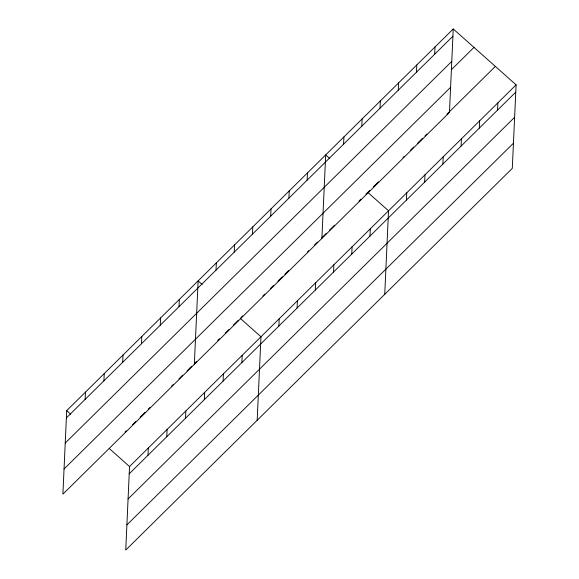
<?xml version="1.0" encoding="UTF-8"?>
<svg xmlns="http://www.w3.org/2000/svg" width="579" height="579" viewBox="0 0 579 579"><rect width="100%" height="100%" fill="white"/><g stroke="black" fill="none" stroke-linecap="round" stroke-linejoin="round"><path stroke-width="0.87" d="M453.248 28.95L66.701 410.641L62.908 494.148L449.456 112.456L453.248 28.95L516.092 84.852L512.299 168.359L125.752 550.05L129.544 466.544L516.092 84.852M85.142 399.372L85.475 392.106M103.916 380.83L104.249 373.564M122.69 362.295L123.023 355.021M141.471 343.752L141.797 336.486M147.985 455.275L148.318 448.008M160.245 325.217L160.571 317.943M166.766 436.74L167.092 429.466M179.02 306.675L179.352 299.408M185.541 418.197L185.866 410.931M194.334 364.372L198.127 280.866L202.136 284.441M204.315 399.662L204.648 392.388M216.018 270.14L216.351 262.873M223.089 381.12L223.422 373.853M234.242 252.147L234.575 244.881M241.863 362.577L242.196 355.311M252.466 234.155L252.791 226.881M257.177 420.274L260.97 336.768L240.234 318.32M270.69 216.162L271.015 208.889M278.861 326.049L279.194 318.776M288.914 198.163L289.239 190.896M297.085 308.05L297.418 300.783M307.131 180.17L307.463 172.904M315.309 290.057L315.642 282.791M321.895 238.41L325.688 154.911L329.704 158.48M333.533 272.065L333.866 264.798M343.579 144.185L343.912 136.912M351.757 254.072L352.083 246.799M361.803 126.193L362.136 118.919M369.981 236.073L370.307 228.806M380.027 108.193L380.36 100.927M384.738 294.313L388.531 210.814L367.795 192.366M398.251 90.201L398.576 82.935M406.429 200.088L406.755 192.821M416.475 72.209L416.8 64.935M424.646 182.095L424.979 174.822M434.699 54.216L435.024 46.942M442.87 164.103L443.203 156.829M461.094 146.103L461.427 138.837M479.318 128.111L479.651 120.845M497.542 110.119L497.875 102.852M66.368 417.915L452.916 36.216M65.224 443.065L451.779 61.374M451.367 69.733L473.991 47.398M64.045 468.99L450.6 87.299M125.078 432.028L126.331 430.798M132.584 424.617L135.718 421.526M140.096 417.198L145.105 412.255M148.231 409.165L150.113 407.312M171.391 386.302L173.266 384.449M178.897 378.883L182.653 375.178M187.031 370.849L191.417 366.529M194.544 363.438L196.426 361.578M217.704 340.568L219.579 338.715M225.209 333.157L228.966 329.444M233.344 325.123L238.353 320.18M240.857 317.705L242.746 315.844M262.852 295.985L264.741 294.125M270.393 288.537L273.534 285.44M277.934 281.097L282.335 276.748M284.846 274.265L288.617 270.545M307.471 251.93L308.723 250.693M314.383 245.105L317.524 242M321.924 237.658L326.317 233.315M329.465 230.21L334.488 225.253M358.994 201.051L360.883 199.19M365.906 194.226L369.677 190.505M373.448 186.778L378.478 181.813M402.984 157.618L404.243 156.373M410.525 150.171L413.667 147.066M417.437 143.346L422.46 138.381M424.979 135.899L426.861 134.038M446.966 114.186L495.356 66.404M129.211 473.817L515.766 92.126M128.068 498.975L514.622 117.284M126.895 524.892L513.443 143.201M66.701 410.641L70.71 414.209M109.474 448.696L129.544 466.544"/></g></svg>
